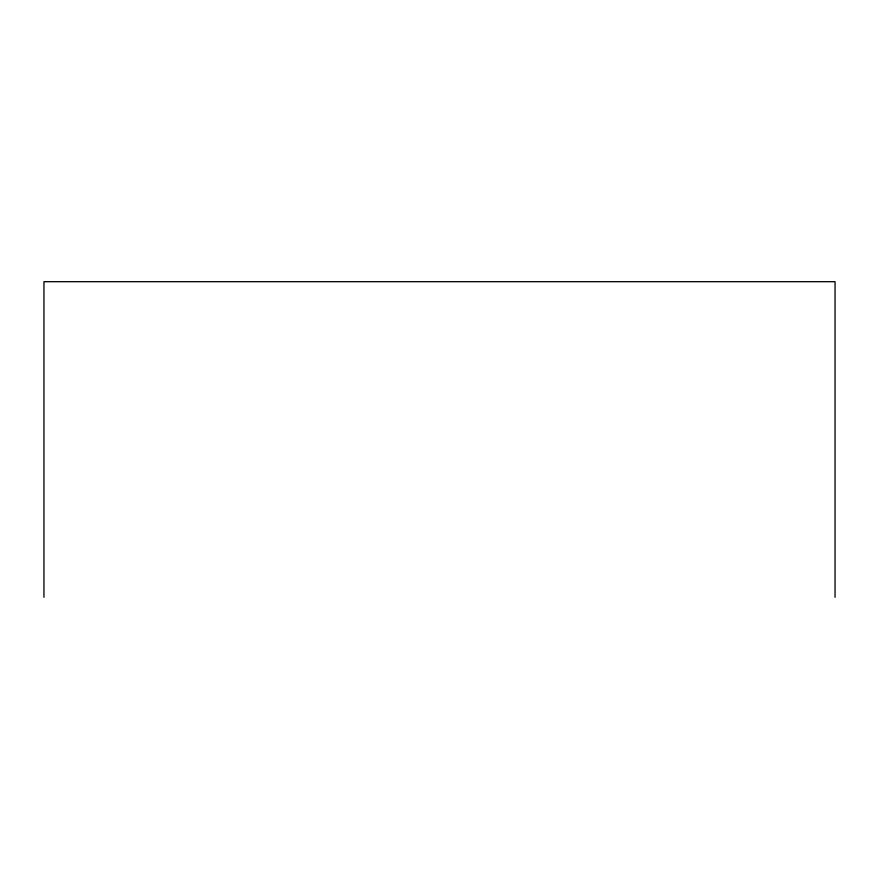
<?xml version="1.0" encoding="UTF-8"?>
<svg xmlns="http://www.w3.org/2000/svg" width="879" height="879" viewBox="0 0 879 879"><rect width="100%" height="100%" fill="white"/><g stroke="black" fill="none" stroke-linecap="round" stroke-linejoin="round"><path stroke-width="1.32" d="M835.05 597.313L835.05 281.687L43.95 281.687L43.95 597.313"/></g></svg>
